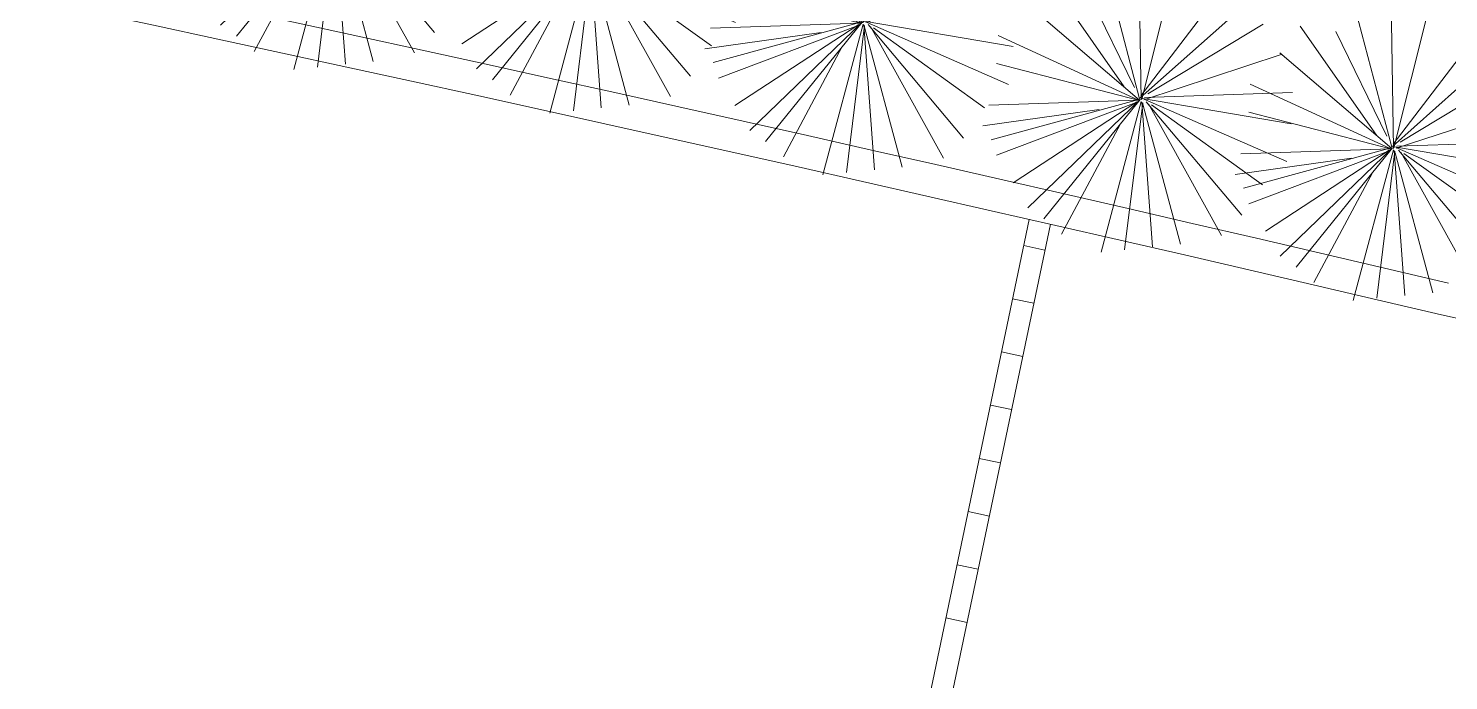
# Model space of a CAD drawing. Header units: metres. Extents: x 12093 to 20303, y 514 to 1412.
# Drawn here: x 19707.94 to 19714.48, y 708.56 to 711.56 of the extents above; entities that cross this region are included whole.
import ezdxf

# ---------------------------------------------------------------- set-up
doc = ezdxf.new("R2010")
doc.units = ezdxf.units.M
doc.layers.get('0').update_dxf_attribs({"lineweight": 13})
for name, color, linetype, lineweight in [('AMBI-GRASS', 104, 'Continuous', 20), ('MANZANAS-ORIGINALES', 147, 'Continuous', 9), ('text.-piso', 35, 'Continuous', 5)]:
    doc.layers.add(name, color=color, linetype=linetype, lineweight=lineweight)

# ---------------------------------------------------------------- blocks, each defined once
blk = doc.blocks.new('Arbust11')
for p, q in [((0.0378, 0.4871), (-0.0937, 0.9403)), ((0.0408, 0.4825), (0.0377, 0.9348)), ((0.0408, 0.5449), (0.1405, 0.941)), ((-0.1618, 0.888), (0.0377, 0.4856)), ((0.0439, 0.4856), (0.3088, 0.8724)), ((0.0595, 0.5199), (0.1997, 0.8474)), ((-0.0621, 0.5573), (-0.3332, 0.7944)), ((0.0377, 0.4856), (-0.274, 0.8225)), ((-0.3488, 0.7476), (0.0408, 0.4856)), ((0.0439, 0.4794), (0.3805, 0.7788)), ((0.0283, 0.4856), (-0.3738, 0.7039)), ((0.047, 0.4794), (0.4366, 0.6759)), ((0.0314, 0.4856), (-0.4049, 0.6104)), ((-0.433, 0.5262), (0.0439, 0.4825)), ((0.0439, 0.4825), (-0.4267, 0.4669)), ((-0.0527, 0.4794), (-0.4267, 0.3952)), ((0.047, 0.4856), (0.499, 0.4263)), ((0.0501, 0.4794), (0.2901, 0.0832)), ((0.0533, 0.4887), (0.474, 0.5137)), ((0.0408, 0.4762), (-0.3893, 0.2673)), ((0.0408, 0.47), (-0.3364, 0.2174)), ((0.0408, 0.4731), (-0.274, 0.1581)), ((0.0377, 0.4669), (-0.2117, 0.0988)), ((0.0501, 0.4544), (-0.1088, 0.0209)), ((0.0501, 0.4638), (-0.0215, 0.0146)), ((0.0501, 0.4731), (0.4304, 0.2454)), ((0.0533, 0.47), (0.1935, 0.0177)), ((0.0533, 0.4451), (0.0907, 0.0271)), ((0.0564, 0.4762), (0.3649, 0.1425)), ((0.072, 0.4762), (0.4647, 0.3484))]:
    blk.add_line(p, q)

msp = doc.modelspace()

# ---------------------------------------------------------------- linework, layer by layer
at = {"layer": 'MANZANAS-ORIGINALES'}
msp.add_line((19812.1909, 688.7378), (19714.4448, 710.2444), dxfattribs=at)
for centre, radius, start, end in [((19642.9649, 406.1238), 312.5579, 76.773768, 83.875567), ((19642.9645, 406.1205), 312.4112, 76.773437, 83.903051)]:
    msp.add_arc(centre, radius, start, end, dxfattribs=at)
at = {"layer": 'text.-piso', "ltscale": 5}
for p, q in [((19712.0396, 708.2548), (19712.5473, 710.6841)), ((19712.1376, 708.2351), (19712.6448, 710.6618)), ((19712.5221, 710.5633), (19712.6199, 710.5428)), ((19712.4709, 710.3186), (19712.5688, 710.2981)), ((19712.4198, 710.0739), (19712.5177, 710.0534)), ((19712.3686, 709.8291), (19712.4665, 709.8087)), ((19712.3175, 709.5844), (19712.4154, 709.564)), ((19712.2663, 709.3397), (19712.3642, 709.3193)), ((19712.2152, 709.095), (19712.3131, 709.0745)), ((19712.164, 708.8503), (19712.2619, 708.8298))]:
    msp.add_line(p, q, dxfattribs=at)

# ---------------------------------------------------------------- block references
at = {"layer": 'AMBI-GRASS', "ltscale": 0.05, "xscale": 1.499999999998325, "yscale": 1.499999999998325, "zscale": 1.499999999998325, "rotation": 49.16166176348414}
for p in [(19708.569, 711.8346), (19709.8489, 711.5531), (19711.0267, 711.3524), (19712.2831, 711.068), (19713.563, 710.713), (19714.7238, 710.4899)]:
    msp.add_blockref('Arbust11', p, dxfattribs=at)

doc.saveas('drawing.dxf')
